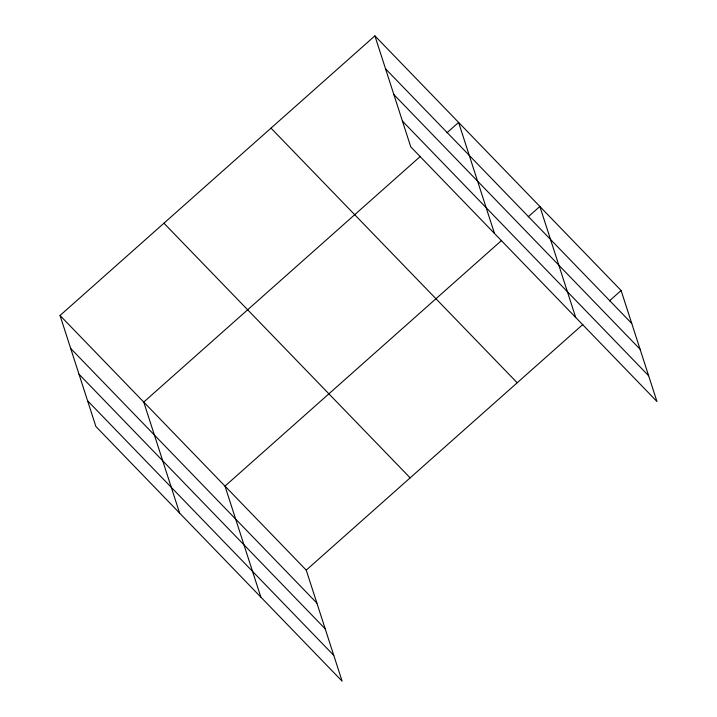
<?xml version="1.0" encoding="UTF-8"?>
<svg xmlns="http://www.w3.org/2000/svg" width="717" height="717" viewBox="0 0 717 717"><rect width="100%" height="100%" fill="white"/><g stroke="black" fill="none" stroke-linecap="round" stroke-linejoin="round"><path stroke-width="1.08" d="M60.04 315.489L306.24 570.14L342.099 681.15L95.89 426.498L60.04 315.489L374.901 35.85L621.11 290.502L656.96 401.511L410.76 146.86L374.901 35.85M420.377 156.387L143.75 402.067L179.6 513.085M446.978 132.762L458.611 122.428L494.47 233.446M501.622 240.428L224.995 486.099L260.854 597.118M528.223 216.803L539.856 206.46L575.715 317.479M306.24 570.14L582.867 324.46M609.468 300.835L621.11 290.502M385.549 68.823L631.758 323.475M393.866 94.572L640.075 349.224M402.443 121.11L648.643 375.762M270.999 128.128L517.199 382.779M163.942 223.211L410.151 477.854M70.687 348.462L316.896 603.114M79.004 374.211L325.213 628.863M87.573 400.749L333.781 655.401"/></g></svg>
